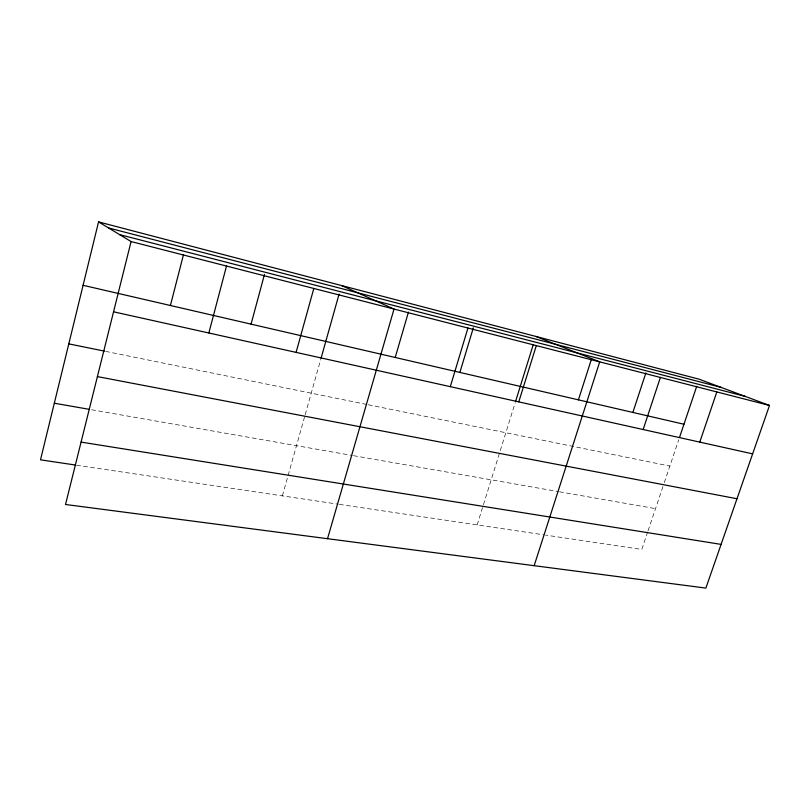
<?xml version="1.0" encoding="UTF-8"?>
<svg xmlns="http://www.w3.org/2000/svg" width="810" height="810" viewBox="0 0 810 810"><rect width="100%" height="100%" fill="white"/><g stroke="black" fill="none" stroke-linecap="round" stroke-linejoin="round"><path stroke-width="0.61" stroke-dasharray="4.05 3.04" d="M282.376 495.872L304.864 415.844M305.208 414.649L320.709 359.478M477.151 524.9L483.054 505.916M483.428 504.731L515.079 403.026M647.666 531.947L641.783 549.433L545.535 535.096M648.061 530.783L663.886 483.813M664.291 482.628L678.719 439.789M76.484 465.193L338.165 504.184M339.41 504.377L544.29 534.904M91.611 409.749L352.279 455.463M353.524 455.676L558.232 491.569M559.467 491.791L655.523 508.639M105.634 351.368L367.031 404.514M368.277 404.757L669.86 466.074"/><path stroke-width="1.21" d="M98.557 221.899L131.078 241.552L65.519 504.488L705.864 588.101L769.5 405.456L699.131 379.201L98.557 221.899L40.5 459.827L75.249 465.011M170.404 305.492L183.526 254.522M208.838 332.981L226.506 266.044M251.059 324.142L264.465 274.438M296.095 352.38L313.814 288.461M321.054 358.273L339.106 294.03M327.524 538.701L394.024 309.055L341.496 285.525M395.209 357.473L408.453 312.073M450.299 386.653L467.947 328.03M459.877 372.428L473.324 327.858M515.454 401.841L533.213 344.746M518.764 401.871L536.311 345.587M578.421 399.846L591.604 358.688M534.154 565.684L599.704 361.857L535.805 336.423M632.873 412.442L645.833 373.025M643.14 429.523L660.383 377.44M679.529 437.39L696.732 386.309M699.779 442.108L716.84 391.939M81.081 442.098L721.092 544.391M54.321 403.208L89.13 409.313M97.413 376.599L736.989 498.747M68.789 343.875L104.399 351.115M113.562 311.809L752.632 453.863M83.086 285.302L683.954 424.248M131.078 241.552L769.5 405.456M119.566 234.596L745.078 396.343M108.54 227.934L721.183 387.423"/></g></svg>
